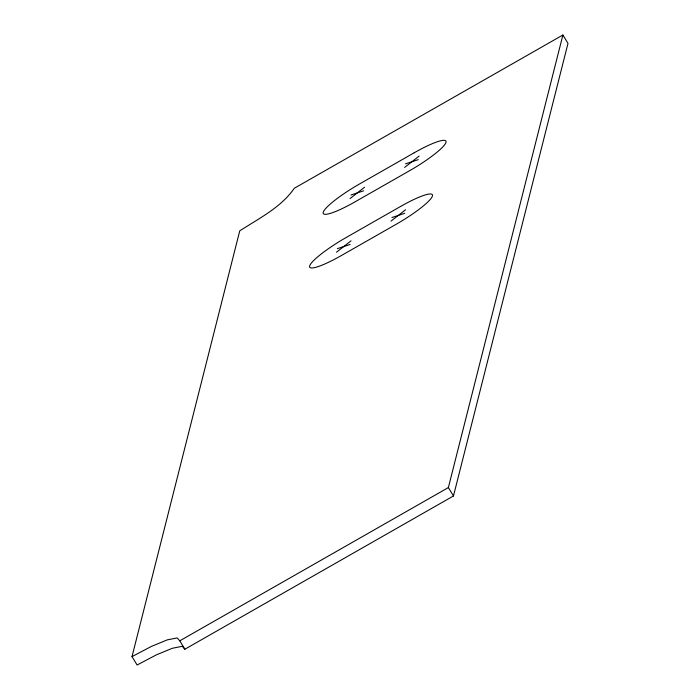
<?xml version="1.0" encoding="UTF-8"?>
<svg xmlns="http://www.w3.org/2000/svg" width="700" height="700" viewBox="0 0 700 700"><rect width="100%" height="100%" fill="white"/><g stroke="black" fill="none" stroke-linecap="round" stroke-linejoin="round"><path stroke-width="1.05" d="M132.011 656.609L239.741 230.869C258.921 218.383 281.006 207.559 294.297 188.265L562.896 35L567.989 43.391L453.477 495.959L184.879 649.224L182.28 646.31L172.287 648.288L156.424 654.85L137.104 665L132.011 656.609L151.331 646.459L167.195 639.896L177.179 637.919L179.778 640.832L184.879 649.224M453.477 495.959L448.376 487.567L562.896 35M350.053 198.564L364.604 187.206M404.626 167.431L419.178 156.065M336.481 252.219L351.024 240.861M391.046 221.086L405.598 209.72M179.778 640.832L448.376 487.567M405.527 163.852L418.267 159.644M350.963 194.994L363.694 190.785M391.956 217.508L404.696 213.299M337.382 248.649L350.123 244.44M414.164 152.801L359.59 183.942A39.804 6.554 -31.3 0 0 323.216 212.354A39.804 6.554 -31.3 0 0 355.066 201.827L409.64 170.686A39.804 6.554 -31.3 0 0 446.005 142.284A39.804 6.554 -31.3 0 0 414.164 152.801M400.584 206.456L346.01 237.598A39.804 6.554 -31.3 0 0 309.645 266A39.804 6.554 -31.3 0 0 341.486 255.483L396.06 224.341A39.804 6.554 -31.3 0 0 432.434 195.939A39.804 6.554 -31.3 0 0 400.584 206.456"/></g></svg>
